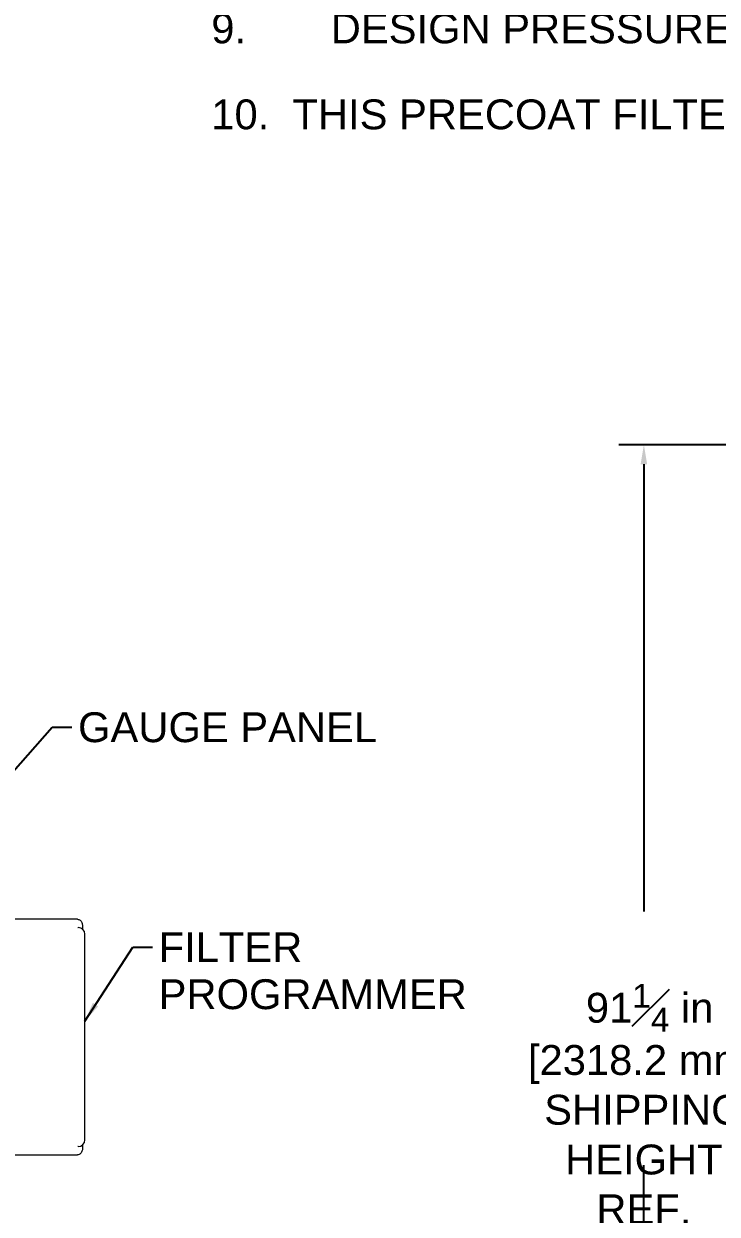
# Model space of a CAD drawing. Header units: inches. Extents: x 19 to 503, y 7 to 322.
# Drawn here: x 276.8 to 329.1, y 91.8 to 181.5 of the extents above; entities that cross this region are included whole.
import ezdxf

# ---------------------------------------------------------------- set-up
doc = ezdxf.new("R2010")
doc.units = ezdxf.units.IN
doc.header["$LTSCALE"] = 15
doc.header["$MEASUREMENT"] = 0
for name, color, linetype, lineweight in [('Dimension (ANSI)', 7, 'Continuous', 25), ('Symbol (ANSI)', 7, 'Continuous', 25), ('Visible (ANSI)', 7, 'Continuous', 50)]:
    doc.layers.add(name, color=color, linetype=linetype, lineweight=lineweight)
doc.styles.add('MEMCOR Medium', font='arial.ttf')
doc.styles.add('Standard D-E NeptuneBenson', font='arial.ttf')
doc.dimstyles.new('Default (ANSI)', dxfattribs={"dimscale": 15, "dimtxt": 0.15, "dimasz": 0.098425, "dimexe": 0.125, "dimexo": 0.0625, "dimgap": 0.031496, "dimtad": 0, "dimtih": 1, "dimtoh": 1, "dimdec": 4, "dimrnd": 1e-08, "dimzin": 3, "dimdsep": 46, "dimlunit": 5, "dimtxsty": 'MEMCOR Medium', "dimcen": 0.09, "dimdle": 0.393701, "dimclrd": 256, "dimclre": 256, "dimclrt": 256, "dimadec": 0, "dimazin": 1, "dimtfac": 0.8, "dimtofl": 0, "dimtmove": 0, "dimatfit": 3, "dimfxl": 1, "dimfrac": 1, "dimtolj": 1, "dimtzin": 4, "dimlwd": -1, "dimlwe": -1, "dimarcsym": 0})
doc.dimstyles.new('Default (ANSI)$7', dxfattribs={"dimscale": 15, "dimtxt": 0.15, "dimasz": 0.098425, "dimexe": 0.125, "dimexo": 0.0625, "dimgap": 0.031496, "dimtad": 0, "dimtih": 1, "dimtoh": 1, "dimdec": 4, "dimrnd": 1e-08, "dimzin": 3, "dimdsep": 46, "dimlunit": 5, "dimtxsty": 'MEMCOR Medium', "dimcen": 0.09, "dimdle": 0.393701, "dimclrd": 256, "dimclre": 256, "dimclrt": 256, "dimadec": 0, "dimazin": 1, "dimtfac": 0.8, "dimtofl": 0, "dimtmove": 0, "dimatfit": 3, "dimfxl": 1, "dimfrac": 1, "dimtolj": 1, "dimtzin": 4, "dimlwd": -1, "dimlwe": -1, "dimarcsym": 0})

# ---------------------------------------------------------------- blocks, each defined once
blk = doc.blocks.new('*D25')
at = {"layer": 'Defpoints', "color": 0, "transparency": 16777216}
for p in [(385.971, 149.759), (323.549, 58.491), (366.383, 58.491)]:
    blk.add_point(p, dxfattribs=at)
at = {"layer": 'Dimension (ANSI)', "transparency": 16777216}
for p, q in [((385.034, 149.759), (321.674, 149.759)), ((323.549, 148.283), (323.549, 114.595)), ((323.549, 59.968), (323.549, 95.474)), ((365.446, 58.491), (321.674, 58.491))]:
    blk.add_line(p, q, dxfattribs=at)
for points in [[(323.303, 148.283), (323.795, 148.283), (323.549, 149.759)], [(323.303, 59.968), (323.795, 59.968), (323.549, 58.491)]]:
    blk.add_solid(points, dxfattribs=at)
at = {"layer": 'Dimension (ANSI)', "transparency": 16777216, "char_height": 2.25, "attachment_point": 5, "style": 'MEMCOR Medium'}
for s, insert in [('\\A1; \\fArial|b0|i0;91{\\H0.8x;\\S1#4;} in', (323.549, 107.33)), ('\\A1;[2318.2 mm]{\\P\\fArial|b0|i0;SHIPPING\\P\\fArial|b0|i0;HEIGHT\\P\\fArial|b0|i0;REF.}', (323.549, 97.769))]:
    blk.add_mtext(s, dxfattribs=dict(at, insert=insert))

msp = doc.modelspace()

# ---------------------------------------------------------------- linework, layer by layer
at = {"layer": 'Visible (ANSI)', "linetype": 'Continuous', "lineweight": 18}
for p, q in [((280.87178, 113.99437), (273.62178, 113.99437)), ((281.24678, 113.49437), (281.24678, 113.25605)), ((281.42979, 97.36937), (281.42979, 112.86937)), ((281.24678, 96.98269), (281.24678, 96.74437)), ((273.62178, 96.24437), (280.87178, 96.24437))]:
    msp.add_line(p, q, dxfattribs=at)
for centre, start, end in [((280.92979, 112.86937), 0, 90), ((280.92979, 97.36937), 270, 0)]:
    msp.add_arc(centre, 0.5, start, end, dxfattribs=at)
for points, knots in [([(280.87178, 113.99437), (280.90706, 113.99437), (280.94217, 113.98814), (281.00803, 113.96562), (281.03808, 113.94882), (281.09544, 113.90651), (281.12028, 113.88002), (281.16787, 113.8169), (281.18711, 113.77967), (281.21699, 113.70439), (281.22747, 113.66619), (281.24189, 113.5888), (281.24577, 113.54962), (281.24672, 113.50503), (281.24678, 113.4997), (281.24678, 113.49437)], [4.71238898, 4.71238898, 4.71238898, 4.71238898, 4.88171706, 4.88171706, 5.06570872, 5.06570872, 5.29807476, 5.29807476, 5.61223403, 5.61223403, 5.92639329, 5.92639329, 6.24055256, 6.24055256, 6.28318531, 6.28318531, 6.28318531, 6.28318531]), ([(280.90875, 113.37347), (280.90875, 113.37347), (280.91358, 113.37109), (280.92369, 113.3696), (280.92674, 113.36937), (280.92979, 113.36937)], [1.302110959, 1.302110959, 1.302110959, 1.302110959, 1.497560579, 1.497560579, 1.570796327, 1.570796327, 1.570796327, 1.570796327]), ([(281.24678, 96.74437), (281.24678, 96.7051), (281.24373, 96.66584), (281.23112, 96.58821), (281.22161, 96.54985), (281.19416, 96.47428), (281.17636, 96.43696), (281.12603, 96.36382), (281.09321, 96.32725), (281.01411, 96.27585), (280.9744, 96.25828), (280.91128, 96.24627), (280.89153, 96.24437), (280.87178, 96.24437)], [0, 0, 0, 0, 0.31415927, 0.31415927, 0.62831853, 0.62831853, 0.9424778, 0.9424778, 1.25663706, 1.25663706, 1.47597936, 1.47597936, 1.57079633, 1.57079633, 1.57079633, 1.57079633])]:
    msp.add_open_spline(points, degree=3, knots=knots, dxfattribs=at)
msp.add_open_spline([(280.92979, 96.86937), (280.9186, 96.86937), (280.90875, 96.86527), (280.90875, 96.86527)], degree=3, dxfattribs=at)

# ---------------------------------------------------------------- texts
at = {"layer": 'Symbol (ANSI)', "attachment_point": 1}
for s, insert, char_height, width, line_spacing_factor, style in [('\\fArial|b0|i0;NOTES:\\P\\fArial|b0|i0;1.^I\\fArial|b0|i0;FILTER TANK IS TO BE CONSTRUCTED OF HIGH QUALITY A36 CARBON STEEL, UPPER HEAD THICKNESS = 1 1/2" (38.1mm), LOWER\\PHEAD THICKNESS = 5/16" (7.93mm) & SHELL THICKNESS = 1/4" (6.35mm).\\P\\fArial|b0|i0;2.^I\\fArial|b0|i0;INTERIOR OF TANK IS LINED WITH FLEXSOL 3000. EXTERIOR IS COATED WITH 5-8 MILS OF HIGH SOLIDS ENAMEL. NO WELDING \\POR EXTREME HEAT IS TO BE APPLIED TO TANK AFTER LINING OR COATING PROCESS IS DONE.\\P\\fArial|b0|i0;3.^I\\fArial|b0|i0;ELECTRICAL REQUIREMENTS: 120VAC-10-60Hz, 15 AMP CIRCUIT PROTECTION.\\P\\fArial|b0|i0;4.^I\\fArial|b0|i0;LOCATE ALL ELECTRICAL ITEMS IN A NON-HAZARDOUS LOCATION.\\P\\fArial|b0|i0;5.^I\\fArial|b0|i0;ELECTRICAL CONNECTIONS ARE THE RESPONSIBILITY OF THE CUSTOMER.\\P\\fArial|b0|i0;6.^I\\fArial|b0|i0;MEDIA QUANTITIES ARE INDICATED FOR INFORMATIONAL PURPOSES ONLY.\\P\\fArial|b0|i0;7.^I\\fArial|b0|i0;ALL PNEUMATIC TUBING SUPPLIED BY POOL CONTRACTOR.\\P\\fArial|b0|i0;8.^I\\fArial|b0|i0;DRAIN VALVE MUST BE A BUTTERFLY VALVE AND INSTALLED DIRECTLY ON THE BOTTOM TANK HEAD.\\P\\fArial|b0|i0;9.^I\\fArial|b0|i0;DESIGN PRESSURE IS 50 PSI (344.73 kpa). HYDROSTATICALLY TESTED TO 75 PSI (517.11 kpa).\\P\\fArial|b0|i0;10.  THIS PRECOAT FILTER UTILIZES TUBE ELEMENTS AND THE EFFECTIVE  FILTRATION  AREA REPRESENTS THE UNCOATED AREA\\P', (290.95493, 253.52626), 2.25000007, 206.2197092, 1.727336, 'Standard D-E NeptuneBenson'), ('\\fArial|b0|i0;FILTER\\P\\fArial|b0|i0;PROGRAMMER', (286.98616, 113.01768), 2.2500001, 23.2322807, 0.944221, 'MEMCOR Medium')]:
    msp.add_mtext(s, dxfattribs=dict(at, insert=insert, char_height=char_height, width=width, line_spacing_factor=line_spacing_factor, style=style))
at = {"layer": 'Symbol (ANSI)', "insert": (280.91496, 129.59537), "char_height": 2.2500001, "width": 22.5394457, "attachment_point": 1, "style": 'MEMCOR Medium'}
msp.add_mtext('\\fArial|b0|i0;GAUGE PANEL', dxfattribs=at)

# ---------------------------------------------------------------- dimensions: what is measured, and where the dimension line sits
at = {"layer": 'Dimension (ANSI)'}
dim = msp.add_linear_dim(base=(323.54898, 58.49137), p1=(385.97105, 149.75937), p2=(366.3834, 58.49137), angle=90, text=' \\fArial|b0|i0;<> in\\X[2318.2 mm]{\\P\\fArial|b0|i0;SHIPPING\\P\\fArial|b0|i0;HEIGHT\\P\\fArial|b0|i0;REF.}', dimstyle='Default (ANSI)', override={"dimgap": 0.031496, "dimdec": 4, "dimpost": '', "dimtol": 0, "dimlim": 0, "dimtp": 0, "dimtm": 0, "dimtdec": 2, "dimatfit": 1}, dxfattribs=at)
dim.commit()
dim.dimension.update_dxf_attribs({"geometry": '*D25', "text_midpoint": (323.54898, 105.03432), "dimtype": 160})

# ---------------------------------------------------------------- leaders
at = {"layer": 'Symbol (ANSI)', "annotation_type": 0, "has_hookline": 1, "hookline_direction": 0}
for points, text_width in [([(274.23483, 123.11655), (278.96614, 128.47037), (280.44252, 128.47037)], 22.25443), ([(281.42979, 106.33059), (285.03735, 111.89268), (286.51372, 111.89268)], 22.94355)]:
    msp.add_leader(points, dimstyle='Default (ANSI)$7', override={"dimtad": 0}, dxfattribs=dict(at, text_width=text_width))

doc.saveas('drawing.dxf')
